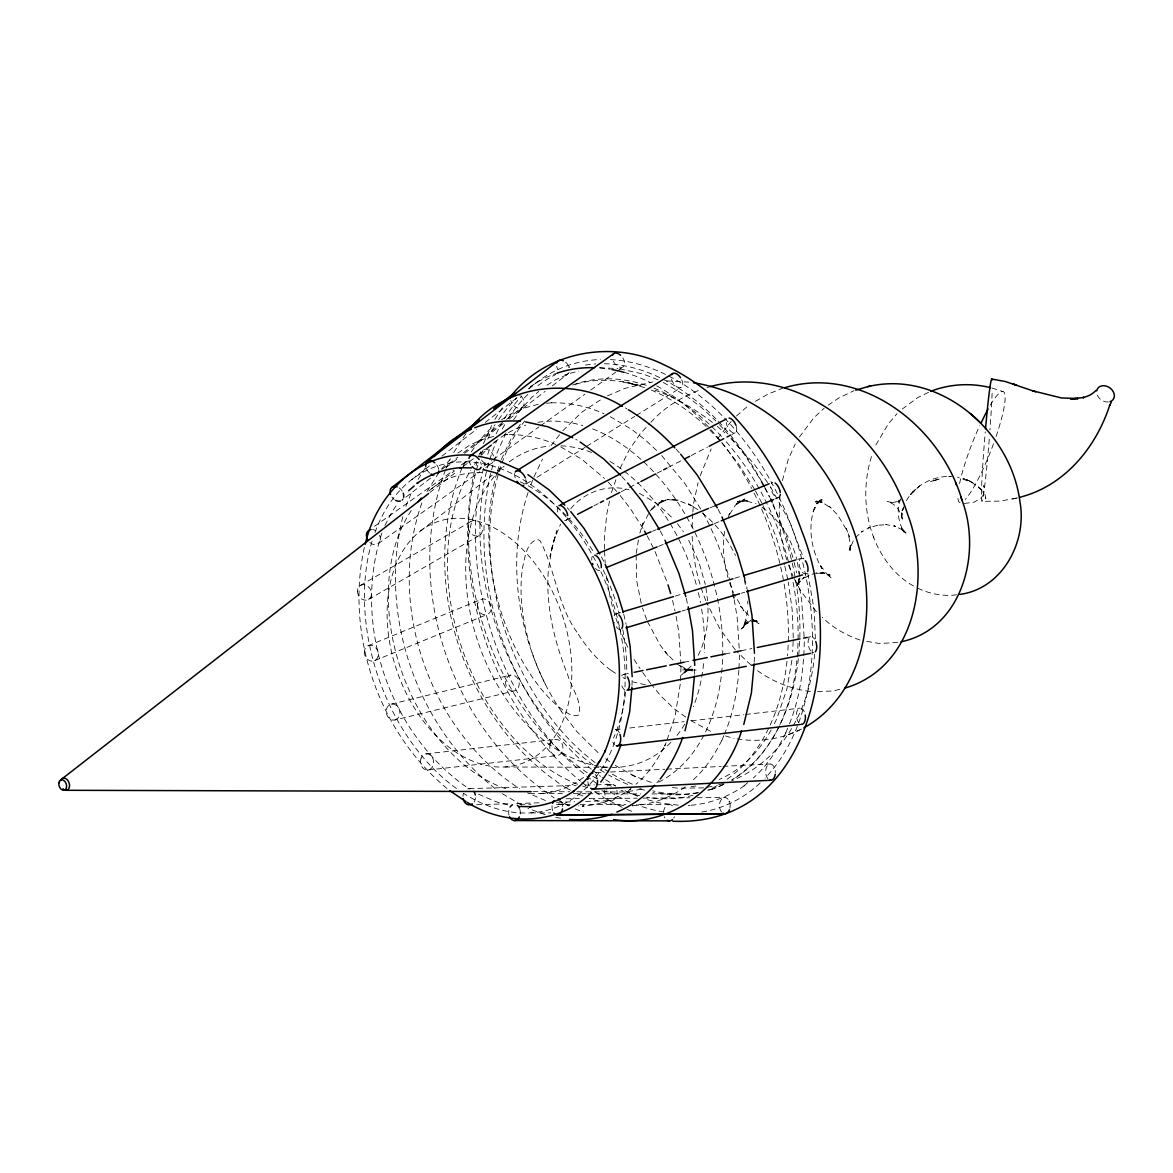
<?xml version="1.0" encoding="UTF-8"?>
<svg xmlns="http://www.w3.org/2000/svg" width="1173" height="1173" viewBox="0 0 1173 1173"><rect width="100%" height="100%" fill="white"/><g stroke="black" fill="none" stroke-linecap="round" stroke-linejoin="round"><path stroke-width="0.75" stroke-dasharray="5 3.75" d="M793.271 637.921L792.142 609.491L788.256 581.999M604.564 551.031L605.18 563.289M604.579 549.199L604.638 534.551L606.94 513.158L609.564 501.15M793.168 641.382L792.684 651.704M632.027 685.399L632.174 676.66M680.413 680.721L681 667.173M694.489 674.284L694.812 667.158M738.873 670.12C737.333 691.982 733.11 713.888 724.445 734.107M738.946 668.449L739.533 655.077M754.195 662.1L754.503 655.077M804.297 641.734C803.725 670.619 799.619 699.885 788.3 726.659M636.118 555.108L636.646 580.532L641.484 604.594M964.338 503.481L974.133 502.132L980.892 498.1L984.865 492.895L985.789 498.804L982.989 491.648C985.672 495.446 978.927 486.898 982.021 490.329L971.552 482.059L969.265 480.886L972.916 482.807L957.593 477.176M692.686 513.686L692.055 528.774M692.832 512.014L693.566 503.672L698.067 482.587M786.834 559.888C779.649 537.674 777.655 513.862 780.588 490.725M814.619 654.138C812.434 679.05 805.748 703.991 793.227 725.735M724.591 531.296C722.348 546.706 723.462 562.615 727.978 577.527M636.221 553.451L639.05 536.105M791.922 660.15L786.892 689.064L776.951 718.257A204.923 139.587 71.1 0 1 773.403 725.706M680.252 684.108L675.091 716.19L666.704 741.013M747.758 610.576L743.55 627.614L746.805 619.755L741.556 629.021L747.392 621.719L743.213 626.177L750.867 620.502L743.829 624.784L751.043 621.807M798.96 578.406L797.948 584.799L799.942 577.966L796.188 587.541L800.426 580.415L797.948 583.729L804.399 577.145L801.687 579.506L810.47 574.814M782.391 480.637L788.197 459.552L795.191 444.068M364.348 547.41C345.199 634.461 378.395 731.996 447.25 788.711M474.61 470.549C449.963 582.482 492.44 707.7 580.415 781.174M490.534 473.467C467.059 580.019 507.498 699.225 591.251 769.151M871.495 456.517C863.269 482.895 863.812 512.102 873.87 537.894M496.941 472.734C485.739 511.648 486.736 553.363 495.812 592.585A182.841 124.543 71.1 0 0 514.419 646.059C525.475 668.537 539.243 690.398 558.524 706.718C564.316 710.721 571.486 717.979 578.978 714.929C582.38 701.337 571.53 688.228 567.864 675.296C558.157 651.074 550.767 625.708 548.539 599.638A143.238 97.579 71.1 0 1 548.378 569.755L552.131 546.823L556.735 530.724L549.99 556.383L554.125 539.815L560.591 524.052M639.828 533.129L643.097 523.114L641.367 527.747L648.61 513.627M402.838 516.736C378.293 614.373 416.356 725.838 495.021 788.52M476.091 465.534L477.074 462.191M491.56 469.962L495.68 455.96L506.325 432.133M700.193 475.827L711.146 448.966M497.381 471.209L500.842 460.916M611.441 492.572L615.869 479.772M728.374 516.956L729.547 513.569L728.228 516.897M904.412 504.669L901.421 519.111L901.436 512.821L902.521 519.126C899.706 510.006 896.363 504.067 886.876 501.384L892.638 502.704L891.113 502.777L897.506 501.575L896.319 502.044L898.987 500.328M528.085 492.513C506.941 556.237 516.413 627.878 546.779 687.041M900.82 498.73C895.893 509.537 898.474 522.234 904.002 532.293L900.967 527.161L907.257 534.375L900.615 528.612L902.58 529.859L893.929 525.739L895.556 526.398L885.659 524.492L887.023 524.712L876.861 525.24L878.078 525.152L868.563 527.909L869.706 527.498L861.539 531.985L862.683 531.208L855.777 537.234M530.885 484.713L532.615 480.08M903.254 507.704L902.081 510.724L903.327 507.821M501.355 459.464L511.413 437.925L520.768 423.585M381.885 533.085C351.797 624.344 389.656 735.031 469.141 788.93M384.949 525.489L392.207 511.457L397.999 503.144M405.902 506.34L411.606 492.176M421.869 502.909C385.946 604.579 429.157 730.017 519.478 788.667M445.52 469.772C402.251 585.635 451.282 730.002 554.125 797.831M446.136 468.232L450.388 458.76M462.089 467.88C416.298 580.063 464.347 722.979 565.87 787.86L564.345 786.995L570.547 790.177M483.423 443.731L491.575 425.594M666.029 742.685L664.68 746.013L665.326 744.474C658.024 759.239 648.845 773.491 636.103 784.15M723.8 735.72L721.835 740.603L722.524 738.931C714.694 754.767 704.885 770.045 691.308 781.555M787.655 728.257L785.06 734.679L785.822 732.861C777.596 749.562 767.289 765.588 753.271 778.022M533.95 476.986L542.513 459.054M729.621 514.404L735.09 505.636L739.811 500.548L734.841 505.622L745.046 498.994L738.579 502.279L744.063 500.49L737.348 501.633L749.254 500.988L742.993 500.138L755.955 503.657M620.062 468.379L629.168 449.977L640.253 433.731L649.71 423.585M698.17 655.311C706.278 639.578 708.756 621.47 707.832 603.934M875.894 444.963L888.181 424.142L897.052 413.673M418.043 479.405L425.638 467.382M427.001 491.604L439.347 471.751M453.76 452.47L465.916 433.526M462.968 466.619L466.121 460.725M494.903 419.391L503.188 406.386M771.116 730.002C759.459 751.233 741.747 769.781 719.254 779.444M799.429 437.016L813.739 417.925L824.238 408.145M717.583 438.643L731.116 421.444M906.436 500.607C914.911 485.49 932.198 476.385 949.338 476.414M791.599 728.55C777.948 751.864 756.688 770.558 731.659 780.837M471.311 451.913L478.437 441.649L488.804 430.154L495.167 424.787M513.583 419.831L520.563 409.802L531.824 397.31L538.744 391.459M551.09 445.549L561.691 432.045M853.255 541.017L849.164 550.21L850.836 544.067L850.146 552.072L850.161 542.996L848.094 533.363L849.428 536.955L846.334 528.598L847.258 531.061L837.595 514.844L829.179 506.296L831.613 508.452L823.915 503.452L815.895 500.754L822.2 502.103L815.323 501.912L822.273 500.827L816.1 502.762L822.141 499.551L816.379 503.833L820.411 499.507L813.138 511.252L814.59 507.396C807.42 527.513 811.335 550.416 821.965 568.568L819.546 564.33L827.126 574.213L831.496 578.128L825.953 573.289L830.059 576.002L822.464 572.321L830.059 574.829L820.528 572.952L823.945 572.952L813.827 573.524M651.528 509.522L654.666 505.724L650.194 510.856M691.249 666L678.991 677.305M913.093 491.663L910.556 494.537L911.406 493.54M910.585 494.522L919.705 485.93L912.139 492.616M562.805 430.77L581.779 412.163L601.896 398.967M570.782 508.701C584.403 491.78 607.995 483.804 628.992 489.801M441.488 469.083L449.846 459.801M656.865 782.758L659.123 780.25M650.883 422.309C664.27 407.368 682.012 396.621 700.706 389.671M651.25 509.771L664.006 499.83L657.364 503.76L668.991 499.317L661.249 501.018L669.592 499.845L678.17 500.123L670.824 499.302L679.915 501.106L693.463 506.531L688.39 503.862L697.774 509.595M902.272 409.04L917.726 397.588L928.605 392.281M684.577 673.023L689.753 668.463L683.214 672.965L691.615 668.375L684.563 671.176L694.079 668.815L686.498 669.944M736.409 416.019L747.788 406.093M457.778 453.115L470.314 444.758L482.528 439.435L493.789 436.415M747.729 782.684L743.579 786.203L745.398 784.986C728.55 797.024 708.492 804.282 687.803 805.499L689.988 805.338M411.694 479.698L430.447 465.109M441.986 456.121L476.605 429.186M485.255 422.456L519.874 395.506M528.524 388.776L537.175 382.046M431.517 488.818L454.464 470.945M463.086 464.244L467.382 460.901M430.036 492.411L457.47 471.047M463.247 466.561L473.364 458.687M479.141 454.2L497.909 439.582M420.564 530.914L492.337 475.065M498.056 470.608L503.76 466.165M430.594 478.115L401.914 500.255A8.138 5.924 52.3 0 0 403.219 498.569M442.074 469.259L457.851 457.074M463.584 452.646L500.871 423.864M506.604 419.435L522.381 407.266M445.945 467.646L458.878 457.69M464.625 453.277L503.437 423.438M509.199 419.01L545.122 391.371M552.322 385.858L568.128 373.688M484.273 465.916L491.663 460.652M493.129 459.596L538.95 426.928M540.43 425.887L584.77 394.275M590.679 390.066L615.81 372.149M617.291 371.108L623.2 366.885M374.539 526.31L453.731 470.285M461.209 465.007L467.177 460.784M369.876 542.6A8.138 6.334 54.7 0 0 378.19 543.642L479.816 471.781M485.783 467.543L491.766 463.32M828.094 405.257L838.446 398.175L854.047 390.668M629.49 789.722L631.03 788.696C616.734 798.901 599.726 805.059 582.175 806.086L584.022 805.954L578.582 805.88M546.97 385.199L555.958 379.583L570.357 373.293L578.773 371.035M501.692 419.655L511.003 413.849L524.258 408.057L538.216 404.318M685.325 786.892C669.827 797.963 651.367 804.649 632.335 805.763L634.344 805.616M526.149 484.053L530.812 481.15M537.014 477.294L585.078 447.324M586.632 446.356L634.71 416.4M636.25 415.433L681.22 387.413M755.471 401.327L767.655 394.304L782.758 388.146M360.375 585.415L471.355 521.296M368.601 599.447L479.581 535.343M566.163 520.196L571.046 517.674M593.787 505.915L598.67 503.393M621.411 491.619L627.907 488.261M629.534 487.425L639.285 482.382M657.159 473.13L662.027 470.622M668.522 467.25L681.528 460.534M691.278 455.491L707.524 447.089M731.893 434.479L735.148 432.793M607.453 395.858L624.916 388.366L652.848 381.943M737.055 738.887C759.254 742.597 782.391 739.019 802.361 728.609M788.359 734.621L799.531 729.987M368.058 645.751L481.033 599.447M374.598 660.648L487.572 614.344M652.437 531.266L656.074 529.785M709.826 507.909L714.885 505.856M658.552 546.339L663.874 544.169M714.254 523.671L719.577 521.501M775.016 498.95L778.667 497.469M558.231 372.794L553.92 374.275A221.844 151.126 71.1 0 0 527.85 388.542M708.683 790.177L714.43 788.227M707.07 387.603L710.251 386.577M812.083 574.301L816.951 572.776M615.825 613.89L621.074 612.321M675.267 596.075L684.006 593.45M734.694 578.245L741.688 576.148M797.625 559.389L801.13 558.333M681.894 611.074L685.384 610.019M741.321 593.245L744.826 592.204M575.532 384.319C597.6 377.603 621.294 380.052 643.141 386.342M718.668 784.737L723.433 783.549M1016.419 498.1L1000.202 501.106L981.992 501.384M1012.504 499.068L1019.557 497.337M391.166 704.152L510.504 675.091M394.949 719.987A8.138 6.774 76.3 0 0 397.823 706.762A8.138 6.774 76.3 0 0 386.401 709.46A8.138 6.774 76.3 0 0 394.949 719.987L514.273 690.912A8.138 6.774 76.3 0 0 517.161 677.701A8.138 6.774 76.3 0 0 505.739 680.399A8.138 6.774 76.3 0 0 514.273 690.912M839.721 689.357L832.933 691.014L814.003 691.586M707.114 787.332L713.917 785.925M623.42 674.46L630.561 673.023M684.064 662.232L691.205 660.795M725.09 653.962L734.019 652.173M741.145 650.736L751.849 648.581M807.156 637.423L810.719 636.704M751.688 621.749L758.667 620.62L753.271 621.367M956.596 594.814C943.517 596.602 929.984 593.978 918.078 588.347M691.117 786.628L695.956 786.042M546.574 403.336L551.589 402.735L549.58 402.882C568.289 402.163 586.94 406.166 604.036 413.702M504.214 434.934L507.733 434.523L505.886 434.655C523.055 433.995 540.196 437.646 555.899 444.567M615.239 729.694L622.482 728.844M629.725 728.008L684.05 721.659M691.293 720.823L743.799 714.694M745.617 714.474L799.942 708.14M426.092 753.858L555.386 739.401M428.028 770.016L557.322 755.559M703.668 787.86L678.155 788.212L669.24 787.127M897.785 642.408L879.647 643.566L866.598 641.294M595.957 772.699L603.215 772.333M610.473 771.981L664.9 769.253M666.719 769.165L721.146 766.453M722.949 766.35L770.133 764.004M469.083 788.652L576.222 785.426M585.298 785.162L594.374 784.884M596.192 784.825L610.722 784.385M476.634 804.707L509.331 803.725M516.589 803.505L540.196 802.787M556.545 802.303L574.697 801.76M585.591 801.423L611.016 800.66A8.138 6.261 88.3 0 0 616.837 790.177M666.675 380.902L688.698 382.119M566.207 798.74L579.315 798.637M589.858 798.549L637.188 798.183M643.024 798.139L689.973 797.787M697.261 797.728L724.943 797.508M520.02 804.282L530.958 804.311M556.471 804.355L571.046 804.399M580.151 804.414L625.708 804.502M638.464 804.531L669.446 804.59M950.262 476.59L948.825 476.59L951.728 476.619M504.947 766.981L592.174 767.274M593.963 767.274L606.485 767.318M533.026 791.658L569.682 791.76M576.999 791.79L611.807 791.892M540.445 793.549L562.366 793.622M573.333 793.666L586.119 793.696M587.952 793.71L640.942 793.886M651.909 793.916L673.83 793.989M530.783 812.874L550.841 812.933M599.535 367.692L617.922 368.601M678.346 805.177L659.783 802.962L644.446 798.886M624.007 805.47L606.558 803.432L589.301 798.461M682.569 669.886L696.176 670.106M752.201 621.397L759.063 621.866L751.688 620.136M692.114 670.047L683.918 668.625L692.539 671.132L679.592 665.604M619.623 368.835L643.42 374.114L658.757 380.096M558.407 803.945L569.711 805.543M555.665 817.478L560.841 818.211M645.399 684.827L632.995 681.924M622.819 381.841L644.871 387.647M810.484 691.586C790.969 688.932 772.289 681.63 756.453 669.871M632.247 383.806L628.332 382.853L640.121 385.726M507.748 804.839L495.856 801.672L478.1 794.018M545.24 814.707L527.894 808.373M725.442 735.926L734.005 738.462M966.244 479.596L968.268 480.387L963.018 478.481L964.323 478.892M751.834 620.224L758.33 622.306L752.069 619.153L758.96 623.728L752.377 618.992M651.308 782.45L633.816 775.896L614.432 764.928M963.048 478.481L964.338 478.907M992.094 388.014L1002.9 391.577M654.813 390.154C676.645 397.882 696.601 410.051 714.797 424.274M637.628 796.218L624.549 790.558M627.1 809.458L633.64 812.009M578.318 794.18L583.025 796.012M575.137 808.886L583.494 812.141M545.386 800.485L527.542 792.919M860.014 640.018C845.982 635.136 832.786 627.834 822.258 617.262M967.49 480.094L970.672 481.546L968.092 480.358M651.162 390.037C672.144 398.703 690.97 412.016 707.378 427.617M639.476 493.378L657.203 503.774L673.287 518.745M631.294 774.62L636.279 776.937M622.922 677.613L625.429 678.844M710.486 731.292L689.929 720.046M663.317 382.442L687.319 396.621L701.909 407.969L715.838 420.902M610.268 416.708L631.88 429.523L645.311 439.963L658.024 451.766M560.753 446.854L581.749 459.215L604.447 478.423M622.203 807.347L605.972 798.901L591.617 789.678M558.553 800.572L568.978 805.939M521.78 805.221L499.346 791.892M625.37 407.925L626.895 408.805M575.752 439.303L577.16 440.11M613.919 785.089L615.576 786.027L602.057 777.347M676.63 663.727L686.19 669.754L681.689 666.909M913.444 585.972C894.427 575.283 880.923 556.75 873.299 536.604M762.127 507.337C779.532 519.492 791.394 538.656 796.702 559.037M609.696 761.673L603.86 757.333M685.736 717.099L674.475 709.005L660.956 696.146L651.821 685.032M592.585 770.192L600.547 776.379M581.823 782.259L587.394 786.584M702.319 512.968C716.498 524.258 727.612 539.111 735.471 555.372M717.304 426.415L724.855 432.852M598.098 752.67L576.691 731.395L561.339 711.424M750.911 665.032L736.527 651.264M748.638 615.444L740.471 606.148L743.917 610.84L734.239 594.3M730.911 438.658L753.638 463.423L767.626 482.616M978.297 486.707L981.156 489.478M672.979 659.974L664.842 651.572L668.317 655.824L660.326 645.37L647.276 621.191M709.797 430.007L720.486 441.224M719.504 424.714L727.89 433.951M676.015 449.127L679.49 452.954M661.704 455.593L684.9 483.525L702.231 511.501M621.763 476.531L626.426 481.663M608.244 482.162L616.793 491.56M567.175 507.733L569.521 510.299M816.32 611.705L800.353 590.4L794.062 578.421M735.368 649.93L720.178 629.388L706.513 602.306M721.644 442.514L739.225 464.904L754.767 489.669M650.678 683.639L641.001 670.12M677.481 523.73L683.375 531.765M731.497 437.91L744.928 455.3L760.705 480.212M620.268 495.593L630.634 509.009L643.684 529.536M634.094 659.519L640.018 668.61M770.456 486.883L789.429 521.267L803.886 559.022M576.881 632.056C557.263 604.887 555.357 569.785 540.21 541.002A6.862 4.677 71.1 0 0 537.058 539.507C526.252 543.202 524.932 557.586 522.586 567.321C518.539 594.608 522.835 622.54 530.914 648.713M688.668 540.254L698.8 561.72L705.31 584.433M764.972 487.88L769.899 497.249M718.14 509.331L721.248 515.402M703.082 513.041C714.606 533.744 722.979 556.075 729.445 578.846M660.326 531.076L664.255 538.642M647.115 535.694L654.314 549.932M601.412 556.867L604.491 562.908M755.485 490.974L761.702 502.821M627.819 647.261C616.265 624.241 609.124 598.992 606.118 573.436M762.993 505.519L776.233 537.322L784.429 564.58M772.904 503.686L786.526 536.662L793.344 558.891M655.062 551.545L667.496 583.172M705.853 600.708C697.363 580.063 692.832 557.776 692.129 535.504M788.505 564.946L793.036 576.192M729.474 582.702L733.433 592.732M646.631 619.564L642.467 607.995M744.283 579.697L746.145 588.347M794.15 562.351L796.599 572.747M784.796 566.031L787.992 580.547M744.694 578.333L747.054 588.377M730.266 582.321L733.11 594.491M686.22 598.377L687.803 605.121M672.54 600.4L675.018 610.986M623.743 614.271L626.118 624.417M807.772 573.274L814.062 609.344L815.382 638.742M797.493 562.41L799.121 574.066M798.212 579.667L801.687 600.532L804.209 638.332M734.225 599.711L737.128 617.159L739.43 651.66M676.132 616.28L678.786 632.218L680.912 663.698M705.941 587.688L707.612 600.708M983.839 486.472L983.736 485.622L983.956 487.294M799.18 571.559L799.326 575.914M747.7 601.177L747.788 603.934M374.979 532.469A180.745 123.121 71.1 0 1 539.551 491.164A180.745 123.121 71.1 0 1 619.447 726.6A180.745 123.121 71.1 0 1 463.511 793.3M456.4 788.476A180.745 123.121 71.1 0 1 372.164 540.929M760.192 782.948A233.676 159.191 71.1 0 1 700.618 812.244M663.889 811.98A233.676 159.191 71.1 0 1 636.44 804.663M630.224 802.185A233.676 159.191 71.1 0 1 606.456 789.898M597.717 784.209A233.676 159.191 71.1 0 1 485.079 462.749M487.748 454.376A233.676 159.191 71.1 0 1 491.355 444.684M496.12 433.893A233.676 159.191 71.1 0 1 521.618 396.093M528.935 388.893A233.676 159.191 71.1 0 1 600.371 359.524M610.4 359.598A233.676 159.191 71.1 0 1 791.716 527.014A233.676 159.191 71.1 0 1 765.06 778.139M583.538 777.347A165.32 112.608 71.1 0 1 528.803 793.447M505.798 788.681A165.32 112.608 71.1 0 1 400.829 669.094A165.32 112.608 71.1 0 1 411.327 510.534M428.849 490.944A165.32 112.608 71.1 0 1 484.566 472.602M520.313 481.854A165.32 112.608 71.1 0 1 593.655 552.263M603.171 570.019A165.32 112.608 71.1 0 1 619.051 613.054M622.819 629.666A165.32 112.608 71.1 0 1 626.734 672.921M625.561 692.275A165.32 112.608 71.1 0 1 613.479 738.066M698.492 792.523A213.735 145.599 71.1 0 1 652.789 790.851M632.379 784.18A213.735 145.599 71.1 0 1 600.341 766.409M595.092 762.597A213.735 145.599 71.1 0 1 524.771 420.872M572.644 385.008A213.735 145.599 71.1 0 1 647.643 385.814M653.918 388.16A213.735 145.599 71.1 0 1 721.542 436.517M726.248 441.737A213.735 145.599 71.1 0 1 732.451 779.693M723.213 784.634A213.735 145.599 71.1 0 1 710.295 789.649M681.718 379.744A8.138 4.501 58.1 0 1 679.226 387.72A8.138 4.501 58.1 0 1 671.337 378.102M515.226 477.748A8.138 4.501 58.1 0 1 514.698 473.437M525.827 479.42A8.138 4.501 58.1 0 1 525.695 483.789M736.365 426.459A8.138 4.179 62.6 0 1 732.861 432.72A8.138 4.179 62.6 0 1 726.292 422.515M567.732 517.733A8.138 4.179 62.6 0 1 564.609 520.328M557.703 511.971A8.138 4.179 62.6 0 1 557.527 507.337M780.265 494.038A8.138 3.988 67.9 0 1 775.529 496.795A8.138 3.988 67.9 0 1 770.69 486.912M771.233 483.584A8.138 3.988 67.9 0 1 772.831 482.323M599.726 570.269A8.138 3.988 67.9 0 1 595.239 568.304M591.793 560.21A8.138 3.988 67.9 0 1 592.292 556.383M806.745 573.392A8.138 3.974 73.3 0 1 799.443 566.046A8.138 3.974 73.3 0 1 803.534 558.832M620.15 629.52A8.138 3.974 73.3 0 1 615.884 626.103M614.52 622.995A8.138 3.974 73.3 0 1 614.359 622.438M614.197 615.854A8.138 3.974 73.3 0 1 617.291 613.904M813.798 652.672A8.138 4.12 78.6 0 1 812.273 652.305M810.763 650.986A8.138 4.12 78.6 0 1 808.505 639.285A8.138 4.12 78.6 0 1 814.605 639.124M624.666 689.871A8.138 4.12 78.6 0 1 621.734 685.589M621.705 675.897A8.138 4.12 78.6 0 1 624.623 674.519M798.784 722.715A8.138 4.428 83.3 0 1 797.611 709.914A8.138 4.428 83.3 0 1 804.693 712.847M614.373 744.591A8.138 4.428 83.3 0 1 612.834 742.157M615.869 729.694A8.138 4.428 83.3 0 1 619.388 732.905M767.904 778.755A8.138 4.853 87.1 0 1 768.154 764.811A8.138 4.853 87.1 0 1 775.368 772.523M589.037 786.027A8.138 4.853 87.1 0 1 587.893 781.775M595.298 774.385A8.138 4.853 87.1 0 1 597.233 778.535M721.527 812.024A8.138 5.337 89.6 0 1 720.618 800.587A8.138 5.337 89.6 0 1 728.11 799.282M729.973 803.578A8.138 5.337 89.6 0 1 729.899 808.168M552.63 810.631A8.138 5.337 89.6 0 1 552.175 804.971M561.471 801.789A8.138 5.337 89.6 0 1 562.688 806.584M663.581 812.068A8.138 5.821 -89.9 0 1 667.804 804.898A8.138 5.821 -89.9 0 1 674.079 807.918M674.46 816.701A8.138 5.821 -89.9 0 1 673.727 818.124M664.93 817.992A8.138 5.821 -89.9 0 1 664.241 816.555M519.8 809.106A8.138 5.821 -89.9 0 1 519.903 815.338M509.009 815.176A8.138 5.821 -89.9 0 1 509.053 809.487M611.016 800.66A8.138 6.261 88.3 0 1 604.828 790.294M606.998 786.057A8.138 6.261 88.3 0 1 614.505 785.969M462.968 796.276A8.138 6.261 88.3 0 1 463.467 793.461M467.748 788.857A8.138 6.261 88.3 0 1 470.417 788.828M475.446 797.875A8.138 6.261 88.3 0 1 474.053 802.068M492.997 461.986A8.138 6.334 54.7 0 1 480.974 459.098M479.992 454.303A8.138 6.334 54.7 0 1 480.901 451.546M483.745 449.406A8.138 6.334 54.7 0 1 493.554 456.018M379.583 535.284A8.138 6.334 54.7 0 1 378.19 543.642M372.545 529.551A8.138 6.334 54.7 0 1 375.976 530.9M520.827 395.902A8.138 5.924 52.3 0 1 521.472 407.823A8.138 5.924 52.3 0 1 510.754 400.492M394.319 499.537A8.138 5.924 52.3 0 1 391.914 497.059M399.04 487.836A8.138 5.924 52.3 0 1 402.207 491.12M569.096 372.457A8.138 5.44 52.4 0 1 562.761 373.952M557.893 369.407A8.138 5.44 52.4 0 1 556.662 366.328M565.606 362.193A8.138 5.44 52.4 0 1 568.201 365.272M429.67 473.071A8.138 5.44 52.4 0 1 426.151 467.954M436.752 464.889A8.138 5.44 52.4 0 1 438.717 469.435M622.848 357.882A8.138 4.941 54.5 0 1 621.104 367.472A8.138 4.941 54.5 0 1 612.306 357.589M470.754 464.816A8.138 4.941 54.5 0 1 468.98 460.256M480.549 462.074A8.138 4.941 54.5 0 1 481.253 464.625M1108.368 401.972A9.501 7.39 35.4 0 1 1096.74 393.028M992.109 393.248A61.377 2.287 -85.4 0 1 989.953 429.904M989.25 439.142A61.377 2.287 -85.4 0 1 981.83 501.282A61.377 2.287 -85.4 0 1 985.261 431.84M641.411 788.872A190.876 130.027 71.1 0 1 600.488 790.617M587.409 787.596A190.876 130.027 71.1 0 1 582.497 786.042M577.585 784.253A190.876 130.027 71.1 0 1 461.957 648.288A190.876 130.027 71.1 0 1 470.754 470.182M474.522 464.361A190.876 130.027 71.1 0 1 476.502 461.576M481.722 454.948A190.876 130.027 71.1 0 1 525.841 425.154M537.923 422.324A190.876 130.027 71.1 0 1 582.805 425.564M592.629 428.907A190.876 130.027 71.1 0 1 718.521 604.242A190.876 130.027 71.1 0 1 657.32 782.86M670.941 742.362A165.569 112.784 71.1 0 1 499.698 688.932A165.569 112.784 71.1 0 1 504.17 466.092M509.302 461.854A165.569 112.784 71.1 0 1 549.565 446.063M561.119 445.799A165.569 112.784 71.1 0 1 594.476 453.614M609.931 461.414A165.569 112.784 71.1 0 1 696.263 584.521M698.346 592.673A165.569 112.784 71.1 0 1 700.457 602.497M701.615 609.066A165.569 112.784 71.1 0 1 704.328 652.716M703.565 663.595A165.569 112.784 71.1 0 1 693.36 706.689M684.783 724.108A165.569 112.784 71.1 0 1 676.645 735.867M990.276 405.184A59.544 10.058 -68.6 0 1 1000.1 423.79L998.648 428.629A59.544 10.058 -68.6 0 1 995.994 436.781M993.516 443.775A59.544 10.058 -68.6 0 1 965.262 499.522M960.086 502.645A59.544 10.058 -68.6 0 1 957.886 497.235M959.573 483.584A59.544 10.058 -68.6 0 1 979.631 425.74M697.818 792.889A221.844 151.126 71.1 0 1 652.906 792.244M644.417 790.177A221.844 151.126 71.1 0 1 639.3 788.652M627.702 784.385A221.844 151.126 71.1 0 1 608.538 774.884M604.315 772.362A221.844 151.126 71.1 0 1 598.729 768.784M593.142 764.943A221.844 151.126 71.1 0 1 496.37 441.532M502.308 429.025A221.844 151.126 71.1 0 1 505.622 423.072M508.29 418.688A221.844 151.126 71.1 0 1 528.393 393.879M537.923 385.682A221.844 151.126 71.1 0 1 555.841 374.495M585.43 365.067A221.844 151.126 71.1 0 1 595.752 363.938M604.388 363.747A221.844 151.126 71.1 0 1 761.541 481.473M764.767 487.601A221.844 151.126 71.1 0 1 769.415 497.029M773.036 505.02A221.844 151.126 71.1 0 1 731.688 779.869M724.02 784.077A221.844 151.126 71.1 0 1 707.876 790.426M693.052 795.279A221.844 151.126 71.1 0 1 646.631 797.156M639.725 795.807A221.844 151.126 71.1 0 1 621.162 790.265M611.265 786.145A221.844 151.126 71.1 0 1 603.333 782.274M597.042 778.799A221.844 151.126 71.1 0 1 592.82 776.291M587.233 772.714A221.844 151.126 71.1 0 1 478.819 461.854M481.062 455.212A221.844 151.126 71.1 0 1 482.909 450.285M487.719 439.142A221.844 151.126 71.1 0 1 494.126 427.001M498.657 419.758A221.844 151.126 71.1 0 1 516.897 397.808M599.872 368.014A221.844 151.126 71.1 0 1 610.239 369.26M623.948 372.31A221.844 151.126 71.1 0 1 650.355 382.53M656.675 385.844A221.844 151.126 71.1 0 1 751.673 488.437M754.078 493.085A221.844 151.126 71.1 0 1 787.479 655.839M786.966 661.279A221.844 151.126 71.1 0 1 726.131 779.957M717.158 785.558A221.844 151.126 71.1 0 1 707.774 790.191M561.368 711.381A169.792 115.658 71.1 0 1 530.826 648.742M610.869 670.238A117.183 79.823 71.1 0 1 576.955 631.983M615.502 673.302A110.086 74.984 71.1 0 1 610.898 670.135M900.014 499.903L898.415 502.264L900.014 499.947M935.233 480.153L930.028 481.766L940.438 478.745L935.233 480.153M550.386 743.609A8.138 6.583 83.6 0 0 556.852 755.588A8.138 6.583 83.6 0 0 561.808 743.213A8.138 6.583 83.6 0 0 550.386 743.609M421.092 758.081A8.138 6.583 83.6 0 0 427.559 770.06A8.138 6.583 83.6 0 0 432.514 757.685A8.138 6.583 83.6 0 0 421.092 758.081M477.338 605.033A8.138 6.789 67.7 0 0 487.118 614.52A8.138 6.789 67.7 0 0 488.437 601.119A8.138 6.789 67.7 0 0 477.338 605.033M364.363 651.352A8.138 6.789 67.7 0 0 374.143 660.839A8.138 6.789 67.7 0 0 375.463 647.437A8.138 6.789 67.7 0 0 364.363 651.352M468.423 527.176A8.138 6.642 60 0 0 479.156 535.562A8.138 6.642 60 0 0 478.804 522.22A8.138 6.642 60 0 0 468.423 527.176M357.457 591.295A8.138 6.642 60 0 0 368.19 599.682A8.138 6.642 60 0 0 367.838 586.324A8.138 6.642 60 0 0 357.457 591.295M388.028 596.72A128.062 87.242 71.1 0 0 513.833 765.778A128.062 87.242 71.1 0 0 536.486 565.503A128.062 87.242 71.1 0 0 388.028 596.72"/><path stroke-width="1.5" d="M631.939 687.202L629.652 711.938L623.801 736.483M694.416 676.059L691.938 702.172L685.032 730.794M754.122 663.845L751.394 693.052L743.785 724.459M365.272 544.243C375.961 495.021 419.802 449.684 473.1 455.432M621.118 744.415C616.338 757.949 609.374 770.617 600.723 782.054M682.745 737.406C677.481 752.348 669.827 766.365 660.267 778.989M741.541 730.955C725.134 784.737 671.528 828.798 613.552 819.531M1111.461 402.06L1109.541 405.447L1109.878 404.744C1096.139 447.5 1064.497 486.077 1019.557 497.337M434.171 456.59C444.303 444.831 457.177 435.271 471.473 429.245M470.212 428.438C505.915 383.072 574.697 376.562 622.394 406.401M510.416 396.782C545.841 351.02 613.083 339.261 664.035 364.818C731.835 396.459 777.567 462.382 801.892 531.354C843.856 636.045 820.074 827.434 672.803 821.217M654.593 785.265C644.314 796.936 631.191 806.218 616.793 812.083M1096.066 390.418C1091.667 394.612 1089.043 395.887 1082.826 397.676L1084.043 397.383L1073.823 398.776L1070.348 398.791L1077.972 398.527L1061.462 397.955L1032.313 390.712L1035.862 391.826M408.644 490.695L414.157 486.033M591.427 792.376C559.096 825.425 505.211 826.437 467.353 802.42M61.802 779.048L428.6 493.54M391.885 487.44L479.361 419.919M493.701 408.849L512.352 394.451M427.148 461.576L557.967 360.991M470.402 455.813L613.772 353.63M418.292 482.543L416.884 483.481C429.934 474.171 445.476 468.54 461.488 467.616L459.801 467.734L471.399 467.895M516.135 471.121L672.759 373.513M803.784 727.92C865.454 693.463 877.023 611.221 859.193 548.495C838.299 470.021 776.614 395.946 693.39 382.721M560.547 504.801L726.263 419.069M577.541 514.317L592.16 506.751M600.283 502.557L603.538 500.871M606.793 499.185L619.784 492.469M640.913 481.546L655.531 473.98M663.654 469.772L666.909 468.1M684.768 458.848L689.651 456.326M709.152 446.239L723.77 438.673M727.025 437.001L730.266 435.315M474.757 427.808C489.141 421.884 505.006 420.257 520.46 421.18M596.998 553.817L651.015 531.838M657.496 529.199L708.404 508.496M714.885 505.856L769.18 483.775M606.221 567.629L657.129 546.911M665.296 543.583L712.832 524.258M721.263 520.812L773.594 499.522M930.585 391.342C949.573 383.967 970.775 382.691 990.525 387.691M710.251 386.577C797.611 362.97 882.463 434.113 907.667 514.448C931.333 576.09 916.392 667.29 844.824 688.111M622.819 611.793L673.522 596.588M684.006 593.45L732.949 578.773M743.447 575.635L795.88 559.902M625.957 627.834L680.135 611.588M687.129 609.491L739.577 593.773M746.571 591.676L802.508 574.902M867.639 386.694C939.573 369.231 1011.053 431.371 1019.924 501.633C1027.284 541.765 1002.49 588.875 959.69 594.432M855.747 390.169L870.762 385.785M900.952 641.822C962.315 629.095 982.036 553.231 962.109 500.519C941.23 427.148 862.536 364.539 784.517 387.75M611.881 814.223C598.215 818.695 583.787 820.426 569.448 819.428M634.124 672.305L643.039 670.501M646.616 669.783L666.235 665.839M669.798 665.12L684.064 662.232M692.994 660.443L707.26 657.569M710.823 656.851L725.09 653.962M734.019 652.173L741.145 650.736M757.201 647.496L800.015 638.86M803.578 638.141L807.156 637.423M628.567 690.017L746.307 666.293M751.658 665.208L810.514 653.346M617.203 745.852L800.089 724.503M531.134 806.672L529.448 806.789C545.46 805.866 561.002 800.235 574.052 790.91L572.644 791.848C586.925 781.189 597.717 766.555 605.356 750.544L604.769 751.952C643.303 657.554 602.878 537.278 517.425 482.675M1077.195 398.571L1077.972 398.527M593.069 789.136L770.881 780.25M557.63 815.059L725.075 813.769M557.248 815.074L724.694 813.783M514.404 820.543L669.314 820.865M65.835 790.294L531.193 791.643M519.536 806.511L529.478 806.657M991.728 379.04L1005.496 381.562L1033.882 391.21M525.621 421.913L548.128 426.825L572.703 437.734M478.496 456.194L498.364 460.578L520.445 470.373M483.188 469.567L495.079 472.719L518.715 483.408M1016.712 385.213L1013.164 384.055L1015.51 384.832M628.347 409.729C645.575 420.11 661.323 432.969 674.856 447.851M580.136 442.03L603.567 458.834L620.59 475.256M527.923 474.684L548.964 489.801L564.829 505.152M466.062 801.687L449.889 790.763M970.496 413.556L981.009 423.292A59.544 10.058 -68.6 0 1 988.047 409.04M680.648 454.23L697.114 474.86L717.319 507.836M627.584 482.953L641.895 501.018L659.505 529.595M570.694 511.589L583.963 528.319L599.77 553.905M761.556 481.751L764.122 486.355M644.549 531.076L646.25 534.155M770.646 498.862L772.157 502.088M721.981 516.97L737.318 553.509L744.694 578.333M664.988 540.196L678.962 573.524L685.838 596.69M605.224 564.462L617.79 594.506L623.347 612.585M955.496 482.66L956.42 485.123M960.775 496.927L962.109 500.519M668.024 584.887L670.663 593.45M747.45 590.063L751.966 615.253L754.459 653.273M733.11 594.491L733.931 597.966M688.199 606.808L692.466 630.444L694.753 665.34M626.514 626.103L630.121 646.455L632.174 676.66M417.764 502.015A165.32 112.608 71.1 0 1 421.283 498.085M600.62 759.972A165.32 112.608 71.1 0 1 597.292 764.151M671.66 374.73A8.138 4.501 58.1 0 1 680.589 377.721M523.671 485.343A8.138 4.501 58.1 0 1 522.967 485.373M517.821 482.191A8.138 4.501 58.1 0 1 517.102 481.282M515.211 472.03A8.138 4.501 58.1 0 1 520.138 471.561A8.138 4.501 58.1 0 1 525.313 477.866M729.107 418.043A8.138 4.179 62.6 0 1 736.014 425.403M558.92 505.636A8.138 4.179 62.6 0 1 564.154 507.938A8.138 4.179 62.6 0 1 567.717 515.416M775.074 482.939A8.138 3.988 67.9 0 1 780.221 492.557M592.952 564.536A8.138 3.988 67.9 0 1 592.526 563.451M594.814 555.152A8.138 3.988 67.9 0 1 599.638 559.976A8.138 3.988 67.9 0 1 601.25 567.717M805.396 560.767A8.138 3.974 73.3 0 1 807.757 571.5M618.875 614.901A8.138 3.974 73.3 0 1 621.866 628.449M815.778 641.499A8.138 4.12 78.6 0 1 815.382 651.792M627.306 676.88A8.138 4.12 78.6 0 1 629.461 684.856A8.138 4.12 78.6 0 1 627.071 690.296M805.235 715.061A8.138 4.428 83.3 0 1 801.262 724.298M619.989 734.401A8.138 4.428 83.3 0 1 620.18 742.612A8.138 4.428 83.3 0 1 616.25 745.779M775.25 774.239A8.138 4.853 87.1 0 1 769.84 780.118M597.497 780.25A8.138 4.853 87.1 0 1 595.635 787.743A8.138 4.853 87.1 0 1 590.708 788.227M587.878 779.459A8.138 4.853 87.1 0 1 593.01 772.934M729.445 809.751A8.138 5.337 89.6 0 1 722.847 813.182M729.371 801.452A8.138 5.337 89.6 0 1 729.547 801.951M562.541 808.886A8.138 5.337 89.6 0 1 553.788 812.933M552.556 803.344A8.138 5.337 89.6 0 1 553.964 800.631M558.231 798.916A8.138 5.337 89.6 0 1 560.02 799.913M672.466 819.619A8.138 5.821 -89.9 0 1 667.276 820.323M517.337 805.308A8.138 5.821 -89.9 0 1 519.419 808.094M519.346 816.892A8.138 5.821 -89.9 0 1 509.551 816.745M510.123 807.024A8.138 5.821 -89.9 0 1 512.513 804.766M472.352 803.901A8.138 6.261 88.3 0 1 463.144 798.578M473.863 791.408A8.138 6.261 88.3 0 1 475.314 795.001M367.677 539.932A8.138 6.334 54.7 0 1 371.093 529.536M510.739 397.002A8.138 5.924 52.3 0 1 515.651 393.483M400.404 501.032A8.138 5.924 52.3 0 1 395.712 500.402M390.594 494.537A8.138 5.924 52.3 0 1 397.119 486.868M403.204 493.159A8.138 5.924 52.3 0 1 403.629 497.249M556.691 363.014A8.138 5.44 52.4 0 1 563.333 360.741M568.949 366.797A8.138 5.44 52.4 0 1 569.14 367.31M433.805 475.109A8.138 5.44 52.4 0 1 431.019 474.039M425.77 466.399A8.138 5.44 52.4 0 1 428.16 460.974A8.138 5.44 52.4 0 1 434.802 462.778M438.805 470.916A8.138 5.44 52.4 0 1 438.086 473.379M612.658 355.038A8.138 4.941 54.5 0 1 620.62 355.258M481.077 467.279A8.138 4.941 54.5 0 1 472.176 466.649M468.965 458.408A8.138 4.941 54.5 0 1 472.91 455.256A8.138 4.941 54.5 0 1 479.156 459.581M1096.74 390.873A9.501 7.39 35.4 0 1 1110.42 388.307A9.501 7.39 35.4 0 1 1109.981 401.665M985.525 428.717A61.377 2.287 -85.4 0 1 992.109 380.111M60.835 780.69A6.261 4.267 71.1 0 1 66.846 779.356A6.261 4.267 71.1 0 1 69.104 788.036A6.261 4.267 71.1 0 1 62.961 788.813M557.175 373.117A221.844 151.126 71.1 0 1 594.623 367.721M611.969 369.568A221.844 151.126 71.1 0 1 623.948 372.31M58.811 783.051A5.44 3.71 71.1 0 0 64.163 790.235A5.44 3.71 71.1 0 0 65.116 781.731A5.44 3.71 71.1 0 0 58.811 783.051"/></g></svg>
